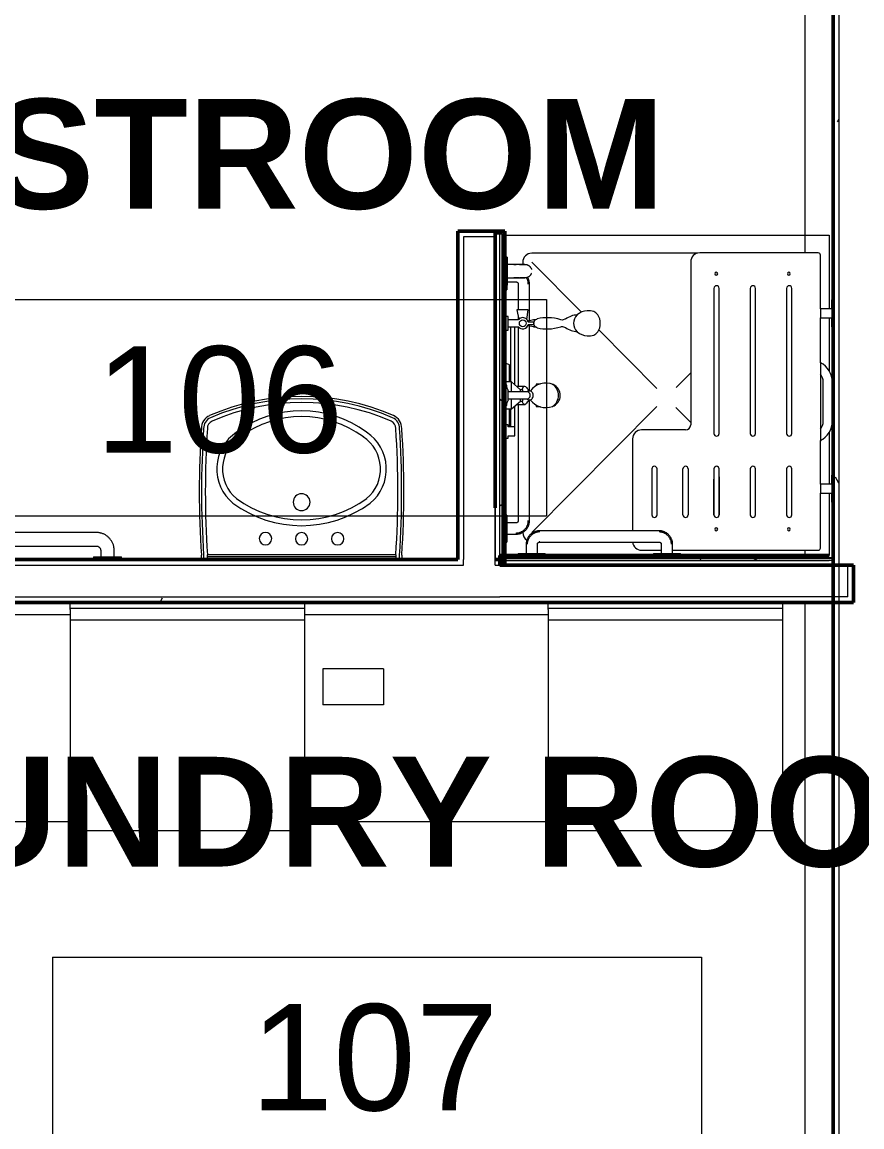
# Model space of a CAD drawing. Header units: inches. Extents: x 15537 to 31673, y -30778 to -16067.
# Drawn here: x 25213 to 25306.2, y -22524.4 to -22401.8 of the extents above; entities that cross this region are included whole.
import ezdxf

# ---------------------------------------------------------------- set-up
doc = ezdxf.new("R2010")
doc.units = ezdxf.units.IN
doc.header["$MEASUREMENT"] = 0
for name, color, linetype, lineweight in [('A-AREA', 32, 'Continuous', 9), ('A-AREA-IDEN', 2, 'Continuous', 9), ('A-GENM', 13, 'Continuous', 9), ('A-WALL', 113, 'Continuous', 13), ('A-WALL-PATT', 111, 'Continuous', 50), ('I-WALL', 2, 'Continuous', 13), ('P-SANR-FIXT', 6, 'Continuous', 9), ('Q-SPCQ', 91, 'Continuous', 9)]:
    doc.layers.add(name, color=color, linetype=linetype, lineweight=lineweight)
doc.styles.add('Arial_2', font='arial.ttf', dxfattribs={"height": 11.802395})
doc.styles.add('Arial_B_1', font='arialbd.ttf', dxfattribs={"height": 12.177074})
pattern_1 = [(0, (0, 0), (30.72, 7.68), [1.267, -21.773, 1.267, -21.773, -122.88]), (0, (0, 0), (30.72, 7.68), [-46.08, 1.267, -44.813, 1.267, -21.773, -53.76]), (0, (0, 0), (30.72, 7.68), [-115.2, 1.267, -14.093, 1.267, -37.133]), (120, (11.52, 3.84), (-22.0110751, 22.7643004), [1.267, -21.773, 1.267, -21.773, -122.88]), (120, (11.52, 3.84), (-22.0110751, 22.7643004), [-46.08, 1.267, -44.813, 1.267, -21.773, -53.76]), (120, (11.52, 3.84), (-22.0110751, 22.7643004), [-115.2, 1.267, -14.093, 1.267, -37.133]), (240, (15.36, 19.2), (-8.7089249, -30.4443004), [1.267, -21.773, 1.267, -21.773, -122.88]), (240, (15.36, 19.2), (-8.7089249, -30.4443004), [-46.08, 1.267, -44.813, 1.267, -21.773, -53.76]), (240, (15.36, 19.2), (-8.7089249, -30.4443004), [-115.2, 1.267, -14.093, 1.267, -37.133])]
pattern_2 = [(296.565, (14.4, 8.64), (0.000499, 57.600217), [6.44, -122.358]), (33.69, (17.28, 2.88), (0.000345, 57.60007), [10.384, -197.296]), (33.69, (74.88, 2.88), (0.000345, 57.60007), [10.384, -197.296]), (33.69, (132.48, 2.88), (0.000345, 57.60007), [10.384, -197.296]), (116.565, (25.92, 8.64), (-0.000396, 57.59977), [6.44, -122.358]), (213.69, (23.04, 14.4), (0.000345, 57.60007), [10.384, -197.296]), (213.69, (80.64, 14.4), (0.000345, 57.60007), [10.384, -197.296]), (213.69, (138.24, 14.4), (0.000345, 57.60007), [10.384, -197.296]), (26.565, (37.44, 8.64), (0.0005, 57.60022), [12.88, -115.918]), (26.565, (95.04, 8.64), (0.0005, 57.60022), [12.88, -115.918]), (270, (48.96, 14.4), (57.6, 4e-15), [5.76, -51.84]), (225, (48.96, 8.64), (-4e-15, 57.599504), [8.146, -73.313]), (135, (43.2, 2.88), (4e-15, 57.599504), [8.146, -73.313]), (288.435, (25.92, 25.92), (0.000265, 57.599939), [9.107, -173.04]), (18.435, (28.8, 17.28), (0.000265, 57.59994), [9.107, -173.04]), (18.435, (86.4, 17.28), (0.000265, 57.59994), [9.107, -173.04]), (18.435, (144, 17.28), (0.000265, 57.59994), [9.107, -173.04]), (135, (37.44, 20.16), (4e-15, 57.599504), [8.146, -73.313]), (180, (31.68, 25.92), (-7e-15, -57.6), [5.76, -51.84]), (251.565, (11.52, 40.32), (-0.000265, 57.599939), [9.107, -173.04]), (315, (8.64, 31.68), (-4e-15, 57.599504), [8.146, -73.313]), (71.565, (14.4, 25.92), (-0.000265, 57.599939), [9.107, -173.04]), (135, (17.28, 34.56), (4e-15, 57.599504), [8.146, -73.313]), (225, (34.56, 40.32), (-4e-15, 57.599504), [8.146, -73.313]), (123.69, (28.8, 34.56), (0.000345, 57.600068), [10.384, -197.296]), (123.69, (86.4, 34.56), (0.000345, 57.600068), [10.384, -197.296]), (26.565, (23.04, 43.2), (0.0005, 57.60022), [6.44, -122.358]), (26.565, (80.64, 43.2), (0.0005, 57.60022), [6.44, -122.358]), (315, (28.8, 46.08), (-4e-15, 57.599504), [8.146, -73.313]), (213.69, (54.72, 54.72), (0.000345, 57.60007), [10.384, -197.296]), (213.69, (112.32, 54.72), (0.000345, 57.60007), [10.384, -197.296]), (213.69, (169.92, 54.72), (0.000345, 57.60007), [10.384, -197.296]), (296.565, (46.08, 48.96), (0.000499, 57.600217), [6.44, -122.358]), (45, (48.96, 43.2), (4e-15, 57.599504), [8.146, -73.313]), (90, (54.72, 48.96), (-57.6, 4e-15), [5.76, -51.84]), (213.69, (28.8, 57.6), (0.000345, 57.60007), [10.384, -197.296]), (213.69, (86.4, 57.6), (0.000345, 57.60007), [10.384, -197.296]), (213.69, (144, 57.6), (0.000345, 57.60007), [10.384, -197.296]), (315, (20.16, 51.84), (-4e-15, 57.599504), [4.073, -77.386]), (26.565, (23.04, 48.96), (0.0005, 57.60022), [6.44, -122.358]), (26.565, (80.64, 48.96), (0.0005, 57.60022), [6.44, -122.358]), (90, (28.8, 51.84), (-57.6, 4e-15), [5.76, -51.84]), (333.435, (5.76, 54.72), (-0.0005, 57.60022), [6.44, -122.358]), (333.435, (63.36, 54.72), (-0.0005, 57.60022), [6.44, -122.358]), (243.435, (11.52, 51.84), (0.000396, 57.59977), [6.44, -122.358]), (161.565, (8.64, 46.08), (-0.000265, 57.59994), [9.107, -173.04]), (161.565, (66.24, 46.08), (-0.000265, 57.59994), [9.107, -173.04]), (161.565, (123.84, 46.08), (-0.000265, 57.59994), [9.107, -173.04]), (45, (0, 48.96), (4e-15, 57.599504), [8.146, -73.313]), (26.565, (2.88, 0), (0.0005, 57.60022), [6.44, -122.358]), (26.565, (60.48, 0), (0.0005, 57.60022), [6.44, -122.358]), (116.565, (8.64, 2.88), (-0.000396, 57.59977), [6.44, -122.358]), (206.565, (5.76, 8.64), (0.0005, 57.60022), [6.44, -122.358]), (206.565, (63.36, 8.64), (0.0005, 57.60022), [6.44, -122.358]), (296.565, (0, 5.76), (0.000499, 57.600217), [6.44, -122.358]), (14.036, (43.2, 25.92), (0.000245, 57.59979), [11.875, -225.616]), (14.036, (100.8, 25.92), (0.000245, 57.59979), [11.875, -225.616]), (14.036, (158.4, 25.92), (0.000245, 57.59979), [11.875, -225.616]), (14.036, (216, 25.92), (0.000245, 57.59979), [11.875, -225.616]), (135, (54.72, 28.8), (4e-15, 57.599504), [8.146, -73.313]), (198.435, (48.96, 34.56), (0.000265, 57.59994), [9.107, -173.04]), (198.435, (106.56, 34.56), (0.000265, 57.59994), [9.107, -173.04]), (198.435, (164.16, 34.56), (0.000265, 57.59994), [9.107, -173.04]), (296.565, (40.32, 31.68), (0.000499, 57.600217), [6.44, -122.358]), (333.435, (2.88, 17.28), (-0.0005, 57.60022), [6.44, -122.358]), (333.435, (60.48, 17.28), (-0.0005, 57.60022), [6.44, -122.358]), (45, (8.64, 14.4), (4e-15, 57.599504), [4.073, -77.386]), (116.565, (11.52, 17.28), (-0.000396, 57.59977), [6.44, -122.358]), (225, (8.64, 23.04), (-4e-15, 57.599504), [8.146, -73.313])]

# ---------------------------------------------------------------- blocks, each defined once
blk = doc.blocks.new('Sink-Bathroom-K_- Enlarged1')
at = {"layer": 'P-SANR-FIXT', "color": 7}
for p, q in [((24149.93, -22598.24), (24149.93, -22597.74)), ((24150.18, -22597.73), (24150.18, -22598.24)), ((24150.6, -22598.24), (24150.6, -22597.72)), ((24161.05, -22597.72), (24150.6, -22597.72)), ((24150.6, -22597.91), (24161.05, -22597.89)), ((24171.5, -22597.72), (24161.05, -22597.72)), ((24161.05, -22597.89), (24171.5, -22597.91)), ((24171.5, -22597.72), (24171.5, -22598.24)), ((24171.91, -22598.24), (24171.91, -22597.73)), ((24172.17, -22597.74), (24172.17, -22598.24))]:
    blk.add_line(p, q, dxfattribs=at)
for centre, radius, start, end in [((24161.05, -22605.54), 25.41, 66.3302, 113.6742), ((24161.05, -22605.54), 25.15, 66.3302, 113.6726), ((24161.05, -22605.54), 24.74, 66.3302, 113.6698), ((24151.47, -22583.68), 1.54, 113.9605, 180.0345), ((24161.05, -22593.95), 12.2, 53.7683, 126.2317), ((24161.05, -22593.95), 11.57, 53.6931, 126.3069), ((24170.63, -22583.67), 1.53, 359.5057, 66.3302), ((24151.47, -22583.68), 1.29, 113.9877, 180.3965), ((24151.47, -22583.68), 0.875, 114.0553, 181.2927), ((24170.63, -22583.67), 0.862, 358.0783, 66.3302), ((24170.63, -22583.67), 1.28, 359.0965, 66.3302), ((24256.28, -22590.71), 106.58, 176.2183, 183.7835), ((24256.28, -22590.71), 106.33, 176.2135, 183.7881), ((24256.28, -22590.71), 105.91, 176.2045, 183.7955), ((24156.54, -22588.19), 4.9, 123.5514, 230.6366), ((24156.54, -22588.19), 4.26, 123.3558, 230.4225), ((24165.55, -22588.19), 4.26, 309.5775, 56.6442), ((24165.55, -22588.19), 4.9, 309.3634, 56.4486), ((24065.82, -22590.71), 105.91, 356.2045, 3.7955), ((24065.82, -22590.71), 106.33, 356.2119, 3.7854), ((24065.82, -22590.71), 106.58, 356.2165, 3.78), ((24161.05, -22591.87), 0.934, 0, 180), ((24161.05, -22581.66), 12.82, 233.5725, 306.4275), ((24161.05, -22581.66), 12.18, 233.6508, 306.3492), ((24161.05, -22591.87), 0.934, 180, 0), ((24157.05, -22595.92), 0.692, 0, 180), ((24157.05, -22595.92), 0.692, 180, 0), ((24161.05, -22595.93), 0.69, 0, 180), ((24161.05, -22595.93), 0.69, 180, 0), ((24165.05, -22595.93), 0.69, 0, 180), ((24165.05, -22595.93), 0.69, 180, 0)]:
    blk.add_arc(centre, radius, start, end, dxfattribs=at)
blk = doc.blocks.new('817_Grab_Bars -_- Enlarged5')
at = {"layer": 'Q-SPCQ', "color": 7}
for p, q in [((25501.23, -22643.55), (25500.52, -22643.55)), ((25501.52, -22642.74), (25501.23, -22642.74)), ((25501.23, -22644.3), (25501.23, -22642.74)), ((25501.23, -22645.87), (25501.23, -22644.3)), ((25498.52, -22645.55), (25498.52, -22685.05)), ((25500.02, -22685.05), (25500.02, -22645.55)), ((25500.52, -22645.05), (25501.23, -22645.05)), ((25501.23, -22645.87), (25501.52, -22645.87)), ((25501.52, -22684.74), (25501.23, -22684.74)), ((25501.23, -22686.3), (25501.23, -22684.74)), ((25501.23, -22685.55), (25500.52, -22685.55)), ((25501.23, -22687.87), (25501.23, -22686.3)), ((25500.52, -22687.05), (25501.23, -22687.05)), ((25501.23, -22687.87), (25501.52, -22687.87))]:
    blk.add_line(p, q, dxfattribs=at)
at = {"layer": 'Q-SPCQ', "color": 7, "flags": 128}
for points in [[(25500.52, -22643.55), (25500.44, -22643.55), (25500.36, -22643.56), (25500.28, -22643.57), (25500.2, -22643.58), (25500.12, -22643.59), (25500.04, -22643.61), (25499.96, -22643.63), (25499.89, -22643.65), (25499.81, -22643.68), (25499.74, -22643.71), (25499.66, -22643.74), (25499.59, -22643.78), (25499.52, -22643.82), (25499.45, -22643.86), (25499.39, -22643.9), (25499.32, -22643.95), (25499.26, -22644), (25499.2, -22644.05), (25499.14, -22644.1), (25499.08, -22644.16), (25499.03, -22644.22), (25498.97, -22644.28), (25498.92, -22644.34), (25498.88, -22644.41), (25498.83, -22644.47), (25498.79, -22644.54), (25498.75, -22644.61), (25498.72, -22644.68), (25498.68, -22644.75), (25498.65, -22644.83), (25498.62, -22644.9), (25498.6, -22644.98), (25498.58, -22645.06), (25498.56, -22645.13), (25498.54, -22645.21), (25498.53, -22645.29), (25498.52, -22645.37), (25498.52, -22645.45), (25498.52, -22645.53), (25498.52, -22645.55)], [(25500.02, -22645.55), (25500.02, -22645.53), (25500.02, -22645.51), (25500.02, -22645.49), (25500.02, -22645.47), (25500.03, -22645.45), (25500.03, -22645.43), (25500.03, -22645.41), (25500.04, -22645.4), (25500.05, -22645.38), (25500.05, -22645.36), (25500.06, -22645.34), (25500.07, -22645.32), (25500.08, -22645.3), (25500.09, -22645.29), (25500.1, -22645.27), (25500.11, -22645.25), (25500.13, -22645.24), (25500.14, -22645.22), (25500.15, -22645.21), (25500.17, -22645.19), (25500.18, -22645.18), (25500.2, -22645.17), (25500.21, -22645.16), (25500.23, -22645.14), (25500.25, -22645.13), (25500.26, -22645.12), (25500.28, -22645.11), (25500.3, -22645.1), (25500.32, -22645.09), (25500.33, -22645.09), (25500.35, -22645.08), (25500.37, -22645.07), (25500.39, -22645.07), (25500.41, -22645.06), (25500.43, -22645.06), (25500.45, -22645.06), (25500.47, -22645.05), (25500.49, -22645.05), (25500.51, -22645.05), (25500.52, -22645.05)], [(25498.52, -22685.05), (25498.52, -22685.13), (25498.52, -22685.21), (25498.53, -22685.29), (25498.54, -22685.37), (25498.56, -22685.45), (25498.57, -22685.53), (25498.59, -22685.61), (25498.62, -22685.68), (25498.64, -22685.76), (25498.67, -22685.83), (25498.71, -22685.9), (25498.74, -22685.98), (25498.78, -22686.05), (25498.82, -22686.12), (25498.86, -22686.18), (25498.91, -22686.25), (25498.96, -22686.31), (25499.01, -22686.37), (25499.07, -22686.43), (25499.12, -22686.49), (25499.18, -22686.54), (25499.24, -22686.59), (25499.3, -22686.64), (25499.37, -22686.69), (25499.43, -22686.74), (25499.5, -22686.78), (25499.57, -22686.82), (25499.64, -22686.85), (25499.72, -22686.89), (25499.79, -22686.92), (25499.87, -22686.94), (25499.94, -22686.97), (25500.02, -22686.99), (25500.1, -22687.01), (25500.18, -22687.02), (25500.25, -22687.04), (25500.33, -22687.04), (25500.41, -22687.05), (25500.49, -22687.05), (25500.52, -22687.05)], [(25500.52, -22685.55), (25500.5, -22685.55), (25500.48, -22685.55), (25500.46, -22685.55), (25500.44, -22685.55), (25500.42, -22685.54), (25500.4, -22685.54), (25500.38, -22685.53), (25500.36, -22685.53), (25500.34, -22685.52), (25500.32, -22685.51), (25500.3, -22685.51), (25500.28, -22685.5), (25500.27, -22685.49), (25500.25, -22685.48), (25500.23, -22685.47), (25500.22, -22685.45), (25500.2, -22685.44), (25500.19, -22685.43), (25500.17, -22685.42), (25500.16, -22685.4), (25500.14, -22685.39), (25500.13, -22685.37), (25500.12, -22685.36), (25500.11, -22685.34), (25500.09, -22685.32), (25500.08, -22685.31), (25500.07, -22685.29), (25500.07, -22685.27), (25500.06, -22685.25), (25500.05, -22685.23), (25500.04, -22685.22), (25500.04, -22685.2), (25500.03, -22685.18), (25500.03, -22685.16), (25500.02, -22685.14), (25500.02, -22685.12), (25500.02, -22685.1), (25500.02, -22685.08), (25500.02, -22685.06), (25500.02, -22685.05)]]:
    blk.add_lwpolyline(points, dxfattribs=at)
blk = doc.blocks.new('Parametric_ADA__- Enlarged2')
at = {"layer": 'A-GENM', "color": 7}
for p, q in [((0.28, 30.91), (1.25, 30.91)), ((1.5, 30.66), (1.5, 27.81)), ((2.75, 26.59), (2.75, 30.66)), ((0, 30.03), (0.25, 30.03)), ((0.25, 30.53), (0.25, 30.03)), ((1.5, 27.05), (1.5, 26.69)), ((1.5, 25.94), (1.5, 19.31)), ((2.75, 18.86), (2.75, 26.04)), ((1.5, 17.32), (1.5, 4.41)), ((2.75, 4.41), (2.75, 17.76)), ((0.25, 5.03), (0, 5.03)), ((0.25, 5.03), (0.25, 2.03)), ((1.25, 4.16), (0.25, 4.16)), ((0.25, 2.91), (1.25, 2.91)), ((17.13, 3.28), (3.88, 3.28)), ((0, 2.03), (0.25, 2.03)), ((2.38, 1.78), (2.38, 0.78)), ((3.63, 0.78), (3.63, 1.78)), ((3.88, 2.03), (17.13, 2.03)), ((17.37, 1.78), (17.37, 0.78)), ((18.63, 0.78), (18.63, 1.78)), ((1.5, 0.78), (1.5, 0.53)), ((1.5, 0.78), (4.5, 0.78)), ((4.5, 0.53), (4.5, 0.78)), ((16.5, 0.78), (16.5, 0.53)), ((16.5, 0.78), (19.5, 0.78)), ((19.5, 0.53), (19.5, 0.78))]:
    blk.add_line(p, q, dxfattribs=at)
at = {"layer": 'A-GENM', "color": 7, "flags": 128}
for points in [[(1.25, 30.91), (1.26, 30.91), (1.27, 30.91), (1.28, 30.9), (1.29, 30.9), (1.3, 30.9), (1.31, 30.9), (1.32, 30.9), (1.33, 30.89), (1.34, 30.89), (1.35, 30.89), (1.36, 30.88), (1.37, 30.88), (1.37, 30.87), (1.38, 30.87), (1.39, 30.86), (1.4, 30.86), (1.41, 30.85), (1.41, 30.84), (1.42, 30.84), (1.43, 30.83), (1.44, 30.82), (1.44, 30.82), (1.45, 30.81), (1.45, 30.8), (1.46, 30.79), (1.47, 30.78), (1.47, 30.77), (1.48, 30.77), (1.48, 30.76), (1.48, 30.75), (1.49, 30.74), (1.49, 30.73), (1.49, 30.72), (1.49, 30.71), (1.5, 30.7), (1.5, 30.69), (1.5, 30.68), (1.5, 30.67), (1.5, 30.66), (1.5, 30.66)], [(2.62, 30.66), (2.62, 30.71), (2.62, 30.77), (2.62, 30.82), (2.61, 30.88), (2.6, 30.93), (2.59, 30.98), (2.57, 31.04), (2.56, 31.09), (2.54, 31.14), (2.52, 31.19), (2.49, 31.24), (2.47, 31.29), (2.44, 31.34), (2.42, 31.38)], [(2.75, 30.66), (2.75, 30.72), (2.75, 30.78), (2.74, 30.84), (2.73, 30.9), (2.72, 30.95), (2.71, 31.01), (2.69, 31.07), (2.67, 31.13), (2.65, 31.18), (2.63, 31.24), (2.61, 31.3), (2.58, 31.35), (2.55, 31.4)], [(1.25, 2.91), (1.31, 2.91), (1.37, 2.91), (1.43, 2.92), (1.49, 2.93), (1.55, 2.94), (1.61, 2.95), (1.66, 2.96), (1.72, 2.98), (1.78, 3), (1.83, 3.02), (1.89, 3.05), (1.94, 3.08), (2, 3.1), (2.05, 3.14), (2.1, 3.17), (2.15, 3.2), (2.19, 3.24), (2.24, 3.28), (2.28, 3.32), (2.33, 3.36), (2.37, 3.41), (2.41, 3.45), (2.44, 3.5), (2.48, 3.55), (2.51, 3.6), (2.54, 3.65), (2.57, 3.7), (2.6, 3.75), (2.63, 3.81), (2.65, 3.86), (2.67, 3.92), (2.69, 3.98), (2.7, 4.03), (2.72, 4.09), (2.73, 4.15), (2.74, 4.21), (2.74, 4.27), (2.75, 4.33), (2.75, 4.39), (2.75, 4.41)], [(1.5, 4.41), (1.5, 4.4), (1.5, 4.39), (1.5, 4.38), (1.5, 4.37), (1.5, 4.36), (1.49, 4.35), (1.49, 4.34), (1.49, 4.33), (1.48, 4.32), (1.48, 4.31), (1.48, 4.3), (1.47, 4.29), (1.47, 4.28), (1.46, 4.27), (1.46, 4.27), (1.45, 4.26), (1.44, 4.25), (1.44, 4.24), (1.43, 4.23), (1.42, 4.23), (1.42, 4.22), (1.41, 4.21), (1.4, 4.21), (1.39, 4.2), (1.39, 4.2), (1.38, 4.19), (1.37, 4.19), (1.36, 4.18), (1.35, 4.18), (1.34, 4.17), (1.33, 4.17), (1.32, 4.17), (1.31, 4.16), (1.3, 4.16), (1.29, 4.16), (1.28, 4.16), (1.27, 4.16), (1.26, 4.16), (1.25, 4.16), (1.25, 4.16)], [(1.25, 3.03), (1.3, 3.03), (1.36, 3.04), (1.41, 3.04), (1.47, 3.05), (1.52, 3.06), (1.58, 3.07), (1.63, 3.08), (1.68, 3.1), (1.73, 3.12), (1.79, 3.14), (1.84, 3.16), (1.88, 3.19), (1.93, 3.21), (1.98, 3.24), (2.03, 3.27), (2.07, 3.3), (2.11, 3.34), (2.16, 3.37), (2.2, 3.41), (2.24, 3.45), (2.27, 3.49), (2.31, 3.53), (2.34, 3.57), (2.38, 3.62), (2.41, 3.66), (2.44, 3.71), (2.46, 3.76), (2.49, 3.81), (2.51, 3.86), (2.53, 3.91), (2.55, 3.96), (2.57, 4.01), (2.58, 4.07), (2.59, 4.12), (2.6, 4.17), (2.61, 4.23), (2.62, 4.28), (2.62, 4.34), (2.62, 4.39), (2.62, 4.41)], [(3.88, 3.28), (3.82, 3.28), (3.76, 3.28), (3.7, 3.27), (3.64, 3.26), (3.58, 3.25), (3.52, 3.24), (3.46, 3.22), (3.4, 3.21), (3.35, 3.19), (3.29, 3.16), (3.24, 3.14), (3.18, 3.11), (3.13, 3.08), (3.08, 3.05), (3.03, 3.02), (2.98, 2.98), (2.93, 2.95), (2.89, 2.91), (2.84, 2.87), (2.8, 2.83), (2.76, 2.78), (2.72, 2.74), (2.68, 2.69), (2.65, 2.64), (2.61, 2.59), (2.58, 2.54), (2.55, 2.49), (2.52, 2.43), (2.5, 2.38), (2.48, 2.32), (2.46, 2.27), (2.44, 2.21), (2.42, 2.15), (2.41, 2.1), (2.4, 2.04), (2.39, 1.98), (2.38, 1.92), (2.38, 1.86), (2.38, 1.8), (2.38, 1.78)], [(3.88, 3.16), (3.82, 3.16), (3.77, 3.15), (3.71, 3.15), (3.66, 3.14), (3.6, 3.13), (3.55, 3.12), (3.5, 3.1), (3.44, 3.09), (3.39, 3.07), (3.34, 3.05), (3.29, 3.03), (3.24, 3), (3.19, 2.97), (3.14, 2.95), (3.1, 2.92), (3.05, 2.88), (3.01, 2.85), (2.97, 2.81), (2.93, 2.78), (2.89, 2.74), (2.85, 2.7), (2.82, 2.66), (2.78, 2.61), (2.75, 2.57), (2.72, 2.52), (2.69, 2.48), (2.66, 2.43), (2.64, 2.38), (2.61, 2.33), (2.59, 2.28), (2.57, 2.23), (2.56, 2.18), (2.54, 2.12), (2.53, 2.07), (2.52, 2.01), (2.51, 1.96), (2.51, 1.91), (2.5, 1.85), (2.5, 1.8), (2.5, 1.78)], [(18.63, 1.78), (18.62, 1.84), (18.62, 1.9), (18.61, 1.96), (18.61, 2.02), (18.6, 2.08), (18.58, 2.14), (18.57, 2.2), (18.55, 2.25), (18.53, 2.31), (18.51, 2.37), (18.48, 2.42), (18.46, 2.47), (18.43, 2.53), (18.4, 2.58), (18.36, 2.63), (18.33, 2.68), (18.29, 2.72), (18.25, 2.77), (18.21, 2.81), (18.17, 2.86), (18.13, 2.9), (18.08, 2.94), (18.03, 2.97), (17.99, 3.01), (17.94, 3.04), (17.88, 3.07), (17.83, 3.1), (17.78, 3.13), (17.72, 3.16), (17.67, 3.18), (17.61, 3.2), (17.56, 3.22), (17.5, 3.23), (17.44, 3.25), (17.38, 3.26), (17.32, 3.27), (17.26, 3.28), (17.2, 3.28), (17.14, 3.28), (17.13, 3.28)], [(18.5, 1.78), (18.5, 1.84), (18.5, 1.89), (18.49, 1.95), (18.48, 2), (18.47, 2.05), (18.46, 2.11), (18.45, 2.16), (18.43, 2.21), (18.41, 2.27), (18.39, 2.32), (18.37, 2.37), (18.34, 2.42), (18.32, 2.46), (18.29, 2.51), (18.26, 2.56), (18.23, 2.6), (18.19, 2.65), (18.16, 2.69), (18.12, 2.73), (18.08, 2.77), (18.04, 2.81), (18, 2.84), (17.96, 2.88), (17.91, 2.91), (17.87, 2.94), (17.82, 2.97), (17.77, 2.99), (17.72, 3.02), (17.67, 3.04), (17.62, 3.06), (17.57, 3.08), (17.52, 3.1), (17.47, 3.11), (17.41, 3.13), (17.36, 3.14), (17.3, 3.14), (17.25, 3.15), (17.19, 3.15), (17.14, 3.16), (17.13, 3.16)], [(3.63, 1.78), (3.63, 1.79), (3.63, 1.8), (3.63, 1.81), (3.63, 1.82), (3.63, 1.83), (3.63, 1.84), (3.63, 1.85), (3.64, 1.86), (3.64, 1.87), (3.64, 1.88), (3.65, 1.89), (3.65, 1.9), (3.66, 1.91), (3.66, 1.91), (3.67, 1.92), (3.67, 1.93), (3.68, 1.94), (3.69, 1.95), (3.69, 1.95), (3.7, 1.96), (3.71, 1.97), (3.72, 1.97), (3.72, 1.98), (3.73, 1.99), (3.74, 1.99), (3.75, 2), (3.76, 2), (3.77, 2.01), (3.78, 2.01), (3.78, 2.01), (3.79, 2.02), (3.8, 2.02), (3.81, 2.02), (3.82, 2.03), (3.83, 2.03), (3.84, 2.03), (3.85, 2.03), (3.86, 2.03), (3.87, 2.03), (3.88, 2.03)], [(17.13, 2.03), (17.13, 2.03), (17.14, 2.03), (17.15, 2.03), (17.16, 2.03), (17.17, 2.03), (17.18, 2.02), (17.19, 2.02), (17.2, 2.02), (17.21, 2.02), (17.22, 2.01), (17.23, 2.01), (17.24, 2), (17.25, 2), (17.26, 1.99), (17.27, 1.99), (17.27, 1.98), (17.28, 1.98), (17.29, 1.97), (17.3, 1.96), (17.3, 1.96), (17.31, 1.95), (17.32, 1.94), (17.32, 1.93), (17.33, 1.92), (17.34, 1.92), (17.34, 1.91), (17.35, 1.9), (17.35, 1.89), (17.35, 1.88), (17.36, 1.87), (17.36, 1.86), (17.36, 1.85), (17.37, 1.84), (17.37, 1.83), (17.37, 1.82), (17.37, 1.81), (17.37, 1.8), (17.37, 1.79), (17.37, 1.78), (17.37, 1.78)]]:
    blk.add_lwpolyline(points, dxfattribs=at)
blk = doc.blocks.new('Shower_Seat-Ret_- Enlarged2')
at = {"layer": 'Q-SPCQ', "color": 50, "lineweight": 20}
for p, q in [((25301.35, -22427.4), (25288.21, -22427.4)), ((25301.6, -22433.61), (25301.6, -22427.65)), ((25287.21, -22428.4), (25287.21, -22446.46)), ((25289.79, -22431.33), (25289.79, -22447.44)), ((25290.37, -22447.44), (25290.37, -22431.33)), ((25293.82, -22431.33), (25293.82, -22447.44)), ((25294.4, -22447.44), (25294.4, -22431.33)), ((25297.85, -22431.33), (25297.85, -22447.44)), ((25298.42, -22447.44), (25298.42, -22431.33)), ((25303.02, -22432.62), (25302.84, -22432.62)), ((25302.84, -22432.62), (25302.84, -22433.61)), ((25301.6, -22433.61), (25301.6, -22434.61)), ((25302.84, -22433.61), (25301.6, -22433.61)), ((25301.6, -22434.61), (25302.84, -22434.61)), ((25301.6, -22439.59), (25301.6, -22434.61)), ((25302.84, -22434.61), (25302.84, -22435.6)), ((25302.84, -22435.6), (25303.02, -22435.6)), ((25301.6, -22439.52), (25301.6, -22448.23)), ((25301.92, -22446.09), (25301.92, -22441.71)), ((25302.92, -22442.42), (25302.92, -22441.74)), ((25303.01, -22442.41), (25302.92, -22442.42)), ((25303.01, -22445.41), (25303.01, -22442.41)), ((25302.92, -22445.41), (25303.01, -22445.41)), ((25302.92, -22446.09), (25302.92, -22445.41)), ((25286.62, -22447.05), (25281.76, -22447.05)), ((25280.77, -22448.04), (25280.77, -22458.24)), ((25301.6, -22453.07), (25301.6, -22448.23)), ((25282.9, -22451.37), (25282.9, -22456.47)), ((25283.48, -22456.47), (25283.48, -22451.37)), ((25286.35, -22456.47), (25286.35, -22451.37)), ((25286.93, -22451.37), (25286.93, -22456.47)), ((25289.79, -22451.37), (25289.79, -22451.42)), ((25289.79, -22451.37), (25289.79, -22456.47)), ((25290.37, -22456.47), (25290.37, -22451.37)), ((25290.37, -22452.25), (25290.37, -22456.47)), ((25293.82, -22451.37), (25293.82, -22456.47)), ((25294.4, -22456.47), (25294.4, -22451.37)), ((25297.85, -22451.37), (25297.85, -22456.47)), ((25298.42, -22456.47), (25298.42, -22451.37)), ((25302.84, -22452.07), (25302.84, -22453.07)), ((25303.02, -22452.07), (25302.84, -22452.07)), ((25289.79, -22456.47), (25289.79, -22452.52)), ((25301.6, -22453.07), (25301.6, -22454.07)), ((25302.84, -22453.07), (25301.6, -22453.07)), ((25301.6, -22454.07), (25302.84, -22454.07)), ((25301.6, -22460.15), (25301.6, -22454.07)), ((25302.84, -22454.07), (25302.84, -22455.06)), ((25302.84, -22455.06), (25303.02, -22455.06)), ((25281.76, -22460.4), (25283.95, -22460.4)), ((25285.2, -22460.4), (25301.35, -22460.4))]:
    blk.add_line(p, q, dxfattribs=at)
for centre, radius, start, end in [((25288.21, -22428.4), 0.998, 90, 180), ((25301.35, -22427.65), 0.249, 0, 90), ((25290.05, -22429.71), 0.157, 90, 270), ((25290.05, -22429.71), 0.157, 270, 90), ((25298.1, -22429.71), 0.157, 90, 270), ((25298.1, -22429.71), 0.157, 270, 90), ((25290.08, -22431.33), 0.289, 0, 180), ((25294.11, -22431.33), 0.289, 0, 180), ((25298.14, -22431.33), 0.289, 0, 180), ((25300.5, -22441.74), 2.42, 0, 62.8489), ((25300.63, -22441.43), 2.09, 57.8406, 62.2117), ((25300.57, -22441.71), 1.35, 0, 40), ((25300.47, -22446.06), 1.45, 321.4199, 358.8453), ((25300.45, -22446.05), 2.47, 297.8217, 359.1458), ((25281.76, -22448.04), 0.998, 90, 180), ((25286.62, -22446.46), 0.589, 270, 0), ((25290.08, -22447.44), 0.288, 180, 0), ((25294.11, -22447.44), 0.288, 180, 0), ((25298.14, -22447.44), 0.289, 180, 0), ((25300.73, -22446.7), 1.77, 299.5044, 304.7548), ((25283.19, -22451.37), 0.289, 0, 180), ((25286.64, -22451.37), 0.289, 0, 180), ((25290.08, -22451.37), 0.289, 40.7863, 180), ((25290.08, -22451.37), 0.289, 0, 180), ((25294.11, -22451.37), 0.289, 0, 180), ((25298.14, -22451.37), 0.289, 0, 180), ((25283.19, -22456.47), 0.289, 180, 0), ((25286.64, -22456.47), 0.289, 180, 0), ((25290.08, -22456.47), 0.289, 180, 0), ((25290.08, -22456.47), 0.289, 180, 0), ((25294.11, -22456.47), 0.289, 180, 0), ((25298.14, -22456.47), 0.289, 180, 0), ((25290.05, -22458.07), 0.157, 90, 270), ((25290.05, -22458.07), 0.157, 270, 90), ((25298.1, -22458.07), 0.157, 90, 270), ((25298.1, -22458.07), 0.157, 270, 90), ((25281.76, -22459.4), 0.998, 184.7154, 270), ((25301.35, -22460.15), 0.249, 270, 0)]:
    blk.add_arc(centre, radius, start, end, dxfattribs=at)
blk = doc.blocks.new('817_Grab_Bars -_- Enlarged7')
at = {"layer": 'Q-SPCQ', "color": 7}
for p, q in [((25461.77, -22690.3), (25461.77, -22691.02)), ((25463.27, -22691.02), (25463.27, -22690.3)), ((25460.95, -22691.02), (25460.95, -22691.3)), ((25460.95, -22691.02), (25464.08, -22691.02)), ((25464.08, -22691.3), (25464.08, -22691.02))]:
    blk.add_line(p, q, dxfattribs=at)
at = {"layer": 'Q-SPCQ', "color": 7, "flags": 128}
for points in [[(25461.77, -22689.05), (25461.77, -22689.02), (25461.77, -22688.99), (25461.77, -22688.96), (25461.77, -22688.93), (25461.78, -22688.9), (25461.79, -22688.87), (25461.79, -22688.85), (25461.8, -22688.82), (25461.81, -22688.79), (25461.82, -22688.76), (25461.84, -22688.73), (25461.85, -22688.71), (25461.86, -22688.68), (25461.88, -22688.65), (25461.9, -22688.63), (25461.91, -22688.6), (25461.93, -22688.58), (25461.95, -22688.56), (25461.97, -22688.54), (25461.99, -22688.51), (25462.01, -22688.49), (25462.04, -22688.47), (25462.06, -22688.46), (25462.09, -22688.44), (25462.11, -22688.42), (25462.14, -22688.41), (25462.16, -22688.39), (25462.19, -22688.38), (25462.22, -22688.37), (25462.24, -22688.35), (25462.27, -22688.34), (25462.3, -22688.33), (25462.33, -22688.33)], [(25461.77, -22689.05), (25461.77, -22689.05), (25461.77, -22689.06), (25461.77, -22689.06), (25461.77, -22689.07), (25461.77, -22689.08), (25461.77, -22689.09), (25461.77, -22689.1), (25461.77, -22689.12), (25461.77, -22689.13), (25461.77, -22689.15), (25461.77, -22689.17), (25461.77, -22689.19), (25461.77, -22689.22), (25461.77, -22689.24), (25461.77, -22689.27), (25461.77, -22689.3), (25461.77, -22689.33), (25461.77, -22689.36), (25461.77, -22689.4), (25461.77, -22689.43), (25461.77, -22689.47), (25461.77, -22689.51), (25461.77, -22689.55), (25461.77, -22689.59), (25461.77, -22689.63), (25461.77, -22689.67), (25461.77, -22689.71), (25461.77, -22689.76), (25461.77, -22689.8), (25461.77, -22689.85), (25461.77, -22689.9), (25461.77, -22689.94), (25461.77, -22689.99), (25461.77, -22690.04), (25461.77, -22690.09), (25461.77, -22690.14), (25461.77, -22690.19), (25461.77, -22690.24), (25461.77, -22690.29), (25461.77, -22690.3)], [(25461.77, -22689.64), (25461.77, -22689.6), (25461.77, -22689.56), (25461.77, -22689.52), (25461.77, -22689.48), (25461.77, -22689.44), (25461.77, -22689.41), (25461.77, -22689.37), (25461.77, -22689.34), (25461.77, -22689.31), (25461.77, -22689.28), (25461.77, -22689.25), (25461.77, -22689.22), (25461.77, -22689.2), (25461.77, -22689.18), (25461.77, -22689.16), (25461.77, -22689.14), (25461.77, -22689.12), (25461.77, -22689.11), (25461.77, -22689.09), (25461.77, -22689.08), (25461.77, -22689.07), (25461.77, -22689.06), (25461.77, -22689.06), (25461.77, -22689.05), (25461.77, -22689.05)], [(25462.75, -22688.34), (25462.78, -22688.35), (25462.81, -22688.36), (25462.83, -22688.37), (25462.86, -22688.39), (25462.89, -22688.4), (25462.91, -22688.42), (25462.94, -22688.43), (25462.96, -22688.45), (25462.99, -22688.47), (25463.01, -22688.49), (25463.03, -22688.51), (25463.05, -22688.53), (25463.07, -22688.55), (25463.09, -22688.57), (25463.11, -22688.6), (25463.13, -22688.62), (25463.15, -22688.65), (25463.16, -22688.67), (25463.18, -22688.7), (25463.19, -22688.73), (25463.2, -22688.75), (25463.21, -22688.78), (25463.22, -22688.81), (25463.23, -22688.84), (25463.24, -22688.87), (25463.25, -22688.9), (25463.25, -22688.93), (25463.26, -22688.95), (25463.26, -22688.98), (25463.26, -22689.01), (25463.27, -22689.04), (25463.27, -22689.05)], [(25463.27, -22690.3), (25463.27, -22690.25), (25463.27, -22690.2), (25463.27, -22690.15), (25463.27, -22690.1), (25463.27, -22690.05), (25463.27, -22690.01), (25463.27, -22689.96), (25463.27, -22689.91), (25463.27, -22689.86), (25463.27, -22689.82), (25463.27, -22689.77), (25463.27, -22689.73), (25463.27, -22689.68), (25463.27, -22689.64), (25463.27, -22689.6), (25463.27, -22689.56), (25463.27, -22689.52), (25463.27, -22689.48), (25463.27, -22689.44), (25463.27, -22689.41), (25463.27, -22689.37), (25463.27, -22689.34), (25463.27, -22689.31), (25463.27, -22689.28), (25463.27, -22689.25), (25463.27, -22689.22), (25463.27, -22689.2), (25463.27, -22689.18), (25463.27, -22689.16), (25463.27, -22689.14), (25463.27, -22689.12), (25463.27, -22689.11), (25463.27, -22689.09), (25463.27, -22689.08), (25463.27, -22689.07), (25463.27, -22689.06), (25463.27, -22689.06), (25463.27, -22689.05), (25463.27, -22689.05)], [(25463.27, -22689.05), (25463.27, -22689.05), (25463.27, -22689.06), (25463.27, -22689.06), (25463.27, -22689.07), (25463.27, -22689.08), (25463.27, -22689.09), (25463.27, -22689.1), (25463.27, -22689.12), (25463.27, -22689.13), (25463.27, -22689.15), (25463.27, -22689.17), (25463.27, -22689.19), (25463.27, -22689.22), (25463.27, -22689.24), (25463.27, -22689.27), (25463.27, -22689.3), (25463.27, -22689.33), (25463.27, -22689.36), (25463.27, -22689.4), (25463.27, -22689.43), (25463.27, -22689.47), (25463.27, -22689.51), (25463.27, -22689.55), (25463.27, -22689.59), (25463.27, -22689.63)], [(25461.77, -22690.3), (25461.77, -22690.25), (25461.77, -22690.2), (25461.77, -22690.15), (25461.77, -22690.1), (25461.77, -22690.05), (25461.77, -22690.01)], [(25463.27, -22689.71), (25463.27, -22689.76), (25463.27, -22689.8), (25463.27, -22689.85), (25463.27, -22689.9), (25463.27, -22689.94), (25463.27, -22689.99), (25463.27, -22690.04), (25463.27, -22690.09), (25463.27, -22690.14), (25463.27, -22690.19), (25463.27, -22690.24), (25463.27, -22690.29)]]:
    blk.add_lwpolyline(points, dxfattribs=at)
blk = doc.blocks.new('Shower Base-3D _- Enlarged0')
at = {"layer": 'P-SANR-FIXT', "color": 7}
for p, q in [((-18, 18), (18, 18)), ((18, 18), (18, 9.82)), ((3.43, 16), (-15, 16)), ((-16, 15), (-16, 14.74)), ((-9.49, 9.44), (-15, 15)), ((18, 8.82), (18, 2.9)), ((-1.13, 0.98), (-7.57, 7.49)), ((1.01, 1.11), (2.63, 2.72)), ((-1.12, -1), (-15, -15)), ((0.97, -1.14), (2.63, -2.78)), ((18, -3.85), (18, -9.64)), ((18, -10.64), (18, -17.56)), ((-14.18, -16), (-14.12, -16))]:
    blk.add_line(p, q, dxfattribs=at)
for centre, start, end in [((-15, 15), 90, 180), ((-15, -15), 180, 237.6831)]:
    blk.add_arc(centre, 1, start, end, dxfattribs=at)
blk = doc.blocks.new('Shower-Unit-Zur_- Enlarged4')
at = {"layer": 'A-GENM'}
for p, q in [((-4.75, 0), (-4.75, -0.38)), ((-4.75, -0.38), (-4.5, -0.38)), ((-4.5, -0.38), (-4.5, -1.13)), ((-4.5, -1.13), (-3.5, -1.13)), ((-3.5, -1.13), (-3.5, -0.38)), ((-3.5, -0.38), (-3.25, -0.38)), ((-1.5, -0.63), (-3.5, -0.63)), ((-3.5, -1.13), (-1.17, -1.13)), ((-3.25, -0.38), (-3.25, 0)), ((1.17, -1.13), (7.62, -1.13)), ((7.62, -0.63), (1.5, -0.63)), ((7.25, 0), (7.25, -0.38)), ((7.25, -0.38), (7.62, -0.38)), ((7.62, -0.38), (8.38, -0.38)), ((7.62, -0.38), (7.62, -1.5)), ((8.38, -1.5), (8.38, -0.38)), ((8.38, -0.38), (8.75, -0.38)), ((8.75, -0.38), (8.75, 0)), ((9.5, -1.36), (8.44, -1.55)), ((8.44, -2.45), (9.5, -2.62)), ((9.5, -2.62), (9.5, -1.36)), ((7.62, -3.24), (7.62, -3.41)), ((7.75, -2.62), (7.63, -3.19)), ((7.86, -2.61), (7.86, -3.12)), ((8.14, -3.12), (8.14, -2.61)), ((8.37, -3.19), (8.25, -2.62)), ((8.38, -3.41), (8.38, -3.24)), ((7.65, -6.42), (7.52, -6.76)), ((7.63, -6.21), (7.65, -6.42)), ((8.35, -6.42), (8.37, -6.21)), ((8.48, -6.76), (8.35, -6.42))]:
    blk.add_line(p, q, dxfattribs=at)
at = {"layer": 'A-GENM', "color": 7}
for p, q in [((-1.5, 0), (-1.5, -0.75)), ((-1.5, -0.75), (-0.4, -0.75)), ((-1.5, -0.75), (-0.63, -1.75)), ((0.4, -0.75), (1.5, -0.75)), ((0.63, -1.75), (1.5, -0.75)), ((1.5, -0.75), (1.5, 0)), ((-0.63, -1.75), (-0.4, -1.75)), ((-0.63, -1.75), (-0.63, -2)), ((-0.63, -2), (-0.4, -2)), ((0.4, -1.75), (0.63, -1.75)), ((0.4, -2), (0.63, -2)), ((0.63, -2), (0.63, -1.75)), ((-1.05, -3.5), (-1.25, -3.5)), ((-1.25, -3.5), (-1.25, -3.96)), ((1.25, -3.5), (1.06, -3.5)), ((1.25, -3.92), (1.25, -3.5))]:
    blk.add_line(p, q, dxfattribs=at)
at = {"layer": 'A-GENM'}
blk.add_circle((8, -2), 0.375, dxfattribs=at)
for centre, radius, start, end in [((8, -2), 0.625, 126.8699, 256.9481), ((8, -2), 0.625, 283.0519, 314.2572), ((8, -2), 0.625, 45.7475, 53.1301), ((8, -2), 0.625, 314.2572, 45.7475), ((11.46, -4.61), 4.08, 165.8269, 183.3406), ((8.98, -4.32), 1.63, 146.1204, 154.5364), ((7.85, -3.23), 0.225, 167.7751, 181.8194), ((8, -3.9), 0.687, 56.9089, 123.0911), ((7.89, -2.65), 0.137, 157.2251, 167.7751), ((8, -3.12), 0.141, 180, 360), ((8.11, -2.65), 0.137, 12.2249, 22.7749), ((8.15, -3.23), 0.225, 358.1806, 12.2249), ((7.02, -4.32), 1.63, 25.4636, 33.8796), ((4.54, -4.61), 4.08, 356.6594, 14.1731), ((11.6, -4.81), 4.22, 180.5665, 199.4054), ((4.4, -4.81), 4.22, 340.5946, 359.4335), ((9.42, -8.15), 2.35, 143.7224, 177.4669), ((6.58, -8.15), 2.35, 2.5331, 36.2776), ((8.47, -9.28), 1.87, 138.72, 176.4673), ((8, -8.99), 1.34, 46.1253, 133.8747), ((7.53, -9.28), 1.87, 3.5327, 41.28), ((8.6, -9.29), 2, 176.4673, 197.5327), ((7.4, -9.29), 2, 342.4673, 3.5327), ((7.65, -9.45), 1.05, 204.5638, 235.4362), ((7.96, -9.01), 1.59, 235.4362, 271.5888), ((8.04, -9.01), 1.59, 268.4112, 304.5638), ((8.35, -9.45), 1.05, 304.5638, 335.4362)]:
    blk.add_arc(centre, radius, start, end, dxfattribs=at)
at = {"layer": 'P-SANR-FIXT', "color": 7}
for p, q in [((-1.24, 0), (-1.24, -0.1)), ((1.24, -0.1), (1.24, 0)), ((-3.45, -0.38), (-3.43, -0.45)), ((-3.31, -0.54), (-1.5, -0.54)), ((-0.55, -0.38), (-0.4, -0.38)), ((-0.4, -0.38), (-0.4, -2.46)), ((-0.4, -0.38), (0.4, -0.38)), ((0.4, -2.46), (0.4, -0.38)), ((0.4, -0.38), (0.55, -0.38)), ((1.5, -0.54), (3.31, -0.54)), ((3.43, -0.45), (3.56, 0)), ((-1, -1.33), (-1, -2.23)), ((1, -2.23), (1, -1.33)), ((-0.48, -2.64), (-0.48, -2.84)), ((0.48, -2.84), (0.48, -2.64))]:
    blk.add_line(p, q, dxfattribs=at)
for centre, radius, start, end in [((-3.31, -0.42), 0.125, 196, 270), ((-1.14, -0.1), 0.0945, 180, 270), ((-1.14, -1.21), 1.02, 54.522, 90), ((1.14, -1.21), 1.02, 90, 125.478), ((1.14, -0.1), 0.0945, 270, 0), ((3.31, -0.42), 0.125, 270, 344), ((-0.63, -2.12), 0.388, 197.5027, 230.4973), ((-2.26, -4.09), 2.18, 35.18, 50.4973), ((2.26, -4.09), 2.18, 129.5027, 144.8141), ((0.63, -2.12), 0.388, 309.5027, 342.4973), ((0.79, -4.57), 2.15, 126.1534, 200.0175), ((-0.79, -4.57), 2.15, 337.8261, 53.8466), ((0, -4.86), 1.31, 200.0175, 336.4181), ((0, -4.51), 1.46, 212.9208, 327.0792)]:
    blk.add_arc(centre, radius, start, end, dxfattribs=at)
for centre, major_axis, ratio, start_param, end_param in [((-0.11, -2.15), (-1.11, 0.08), 0.351489, 2.831356, 3.949343), ((0, -2.84), (-0.476, 0), 0.662364, 0, 3.141593), ((0, -2.46), (-0.4, 0), 0.941821, 0, 3.141593)]:
    blk.add_ellipse(centre, major_axis=major_axis, ratio=ratio, start_param=start_param, end_param=end_param, dxfattribs=at)
blk.add_open_spline([(-0.68, -1.91), (-0.69, -1.92), (-0.81, -1.97), (-0.96, -2.08), (-1.02, -2.22), (-0.98, -2.3), (-0.94, -2.34)], degree=3, knots=[0.2535572, 0.2535572, 0.2535572, 0.2535572, 0.2857143, 0.5714286, 0.7857143, 1, 1, 1, 1], dxfattribs=at)
for points in [[(-0.4, -2.46), (-0.42, -2.48), (-0.44, -2.52), (-0.47, -2.58), (-0.48, -2.62), (-0.48, -2.64)], [(0.48, -2.64), (0.48, -2.62), (0.47, -2.58), (0.44, -2.52), (0.42, -2.48), (0.4, -2.46)]]:
    blk.add_open_spline(points, degree=3, dxfattribs=at)
blk = doc.blocks.new('Locker Rooms an_- Enlarged0')
at = {"layer": 'A-WALL-PATT', "lineweight": 9}
h = blk.add_hatch(dxfattribs=at)
h.set_pattern_fill('FP_37', style=0, pattern_type=2)
h.set_pattern_definition(pattern_2)
h.paths.add_polyline_path([(25266.27, -22425.3), (25266.27, -22425.24), (25265.52, -22425.24), (25265.52, -22425.3)], flags=0)
h.paths.add_polyline_path([(25266.33, -22462.05), (25266.33, -22425.24), (25266.27, -22425.3), (25266.27, -22462.05)], flags=0)
h = blk.add_hatch(dxfattribs=at)
h.set_pattern_fill('FP_37', style=0, pattern_type=2)
h.set_pattern_definition(pattern_2)
h.paths.add_polyline_path([(25266.27, -22462.05), (25266.27, -22425.3), (25266.02, -22425.3), (25266.05, -22462.05)], flags=0)
h = blk.add_hatch(dxfattribs=at)
h.set_pattern_fill('FP_13', style=0, pattern_type=2)
h.set_pattern_definition(pattern_1)
h.paths.add_polyline_path([(25172.14, -22465.55), (25172.77, -22465.55), (25172.77, -22462.05), (25262.02, -22462.05), (25262.02, -22461.43), (25172.14, -22461.43), (25172.14, -22462.05)], flags=0)
h.paths.add_polyline_path([(25265.52, -22462.05), (25266.05, -22462.05), (25266.05, -22461.43), (25265.52, -22461.43)], flags=0)
h = blk.add_hatch(dxfattribs=at)
h.set_pattern_fill('FP_37', style=0, pattern_type=2)
h.set_pattern_definition(pattern_2)
h.paths.add_polyline_path([(25302.83, -22461.3), (25302.83, -22461.24), (25266.05, -22461.24), (25266.05, -22461.3), (25302.58, -22461.3)], flags=0)
h = blk.add_hatch(dxfattribs=at)
h.set_pattern_fill('FP_37', style=0, pattern_type=2)
h.set_pattern_definition(pattern_2)
h.paths.add_polyline_path([(25282.5, -22461.55), (25302.89, -22461.55), (25302.89, -22461.3), (25266.05, -22461.3), (25266.05, -22461.55), (25278.17, -22461.55)], flags=0)
h = blk.add_hatch(dxfattribs=at)
h.set_pattern_fill('FP_13', style=0, pattern_type=2)
h.set_pattern_definition(pattern_1)
h.paths.add_polyline_path([(25234.83, -22466.18), (25266.05, -22466.18), (25266.05, -22465.55), (25172.14, -22465.55), (25172.14, -22466.18), (25200.17, -22466.18)], flags=0)
at = {"layer": 'A-WALL', "color": 10}
for p, q in [((25266.27, -22425.24), (25265.52, -22425.24)), ((25266.27, -22425.3), (25265.52, -22425.3)), ((25266.02, -22425.3), (25266.02, -22455.69)), ((25266.33, -22425.24), (25266.27, -22425.24)), ((25266.27, -22425.3), (25266.27, -22455.69)), ((25266.33, -22425.24), (25266.33, -22455.69)), ((25262.02, -22425.62), (25262.02, -22461.43)), ((25265.52, -22425.62), (25262.02, -22425.62)), ((25265.52, -22455.69), (25265.52, -22461.43)), ((25265.52, -22461.43), (25265.52, -22455.69)), ((25266.02, -22455.69), (25266.02, -22461.43)), ((25266.27, -22455.69), (25266.27, -22462.05)), ((25266.33, -22455.69), (25266.33, -22462.05)), ((25172.77, -22462.05), (25262.02, -22462.05)), ((25262.02, -22462.05), (25262.02, -22461.43)), ((25265.52, -22462.05), (25265.52, -22461.43)), ((25265.52, -22462.05), (25266.05, -22462.05)), ((25266.05, -22461.24), (25302.58, -22461.24)), ((25266.05, -22461.3), (25302.58, -22461.3)), ((25266.05, -22461.55), (25302.58, -22461.55)), ((25302.83, -22461.24), (25302.58, -22461.24)), ((25302.83, -22461.3), (25302.58, -22461.3)), ((25302.89, -22461.55), (25302.58, -22461.55)), ((25302.89, -22461.3), (25302.83, -22461.3)), ((25303.14, -22461.55), (25302.89, -22461.55)), ((25304.64, -22465.55), (25304.64, -22462.05)), ((25172.77, -22465.55), (25266.05, -22465.55)), ((25304.64, -22465.55), (25266.05, -22465.55))]:
    blk.add_line(p, q, dxfattribs=at)
at = {"layer": 'I-WALL', "color": 250, "lineweight": 50}
for p, q in [((25262.02, -22424.99), (25261.39, -22424.99)), ((25261.39, -22424.99), (25261.39, -22461.43)), ((25265.52, -22424.99), (25262.02, -22424.99)), ((25266.33, -22424.99), (25265.52, -22424.99)), ((25265.52, -22424.99), (25265.52, -22425.24)), ((25265.52, -22425.62), (25265.52, -22424.99)), ((25265.52, -22425.24), (25265.52, -22425.3)), ((25265.52, -22425.3), (25265.52, -22425.62)), ((25266.58, -22424.99), (25266.33, -22424.99)), ((25266.58, -22462.05), (25266.58, -22424.99)), ((25265.52, -22425.62), (25265.52, -22455.69)), ((25265.52, -22455.69), (25265.52, -22425.62)), ((25302.58, -22460.99), (25266.05, -22460.99)), ((25266.05, -22460.99), (25266.05, -22462.05)), ((25261.39, -22461.43), (25172.14, -22461.43)), ((25266.05, -22461.43), (25265.52, -22461.43)), ((25265.52, -22461.43), (25266.05, -22461.43)), ((25266.05, -22462.05), (25266.05, -22461.43)), ((25266.05, -22461.43), (25266.05, -22462.05)), ((25304.64, -22462.05), (25266.05, -22462.05)), ((25266.05, -22462.05), (25302.58, -22462.05)), ((25266.05, -22462.05), (25266.58, -22462.05)), ((25305.27, -22462.05), (25304.64, -22462.05)), ((25305.27, -22465.55), (25305.27, -22462.05)), ((25305.27, -22466.18), (25305.27, -22465.55)), ((25172.14, -22466.18), (25266.05, -22466.18)), ((25266.05, -22466.18), (25305.27, -22466.18))]:
    blk.add_line(p, q, dxfattribs=at)
at = {"color": 10, "lineweight": 13}
for name, p in [('Shower Base-3D _- Enlarged0', (25284.58, -22443.43)), ('Shower_Seat-Ret_- Enlarged2', (0, 0)), ('Parametric_ADA__- Enlarged2', (25266.58, -22461.52)), ('Sink-Bathroom-K_- Enlarged1', (1083, 136.81))]:
    blk.add_blockref(name, p, dxfattribs=at)
for name, p, rotation in [('817_Grab_Bars -_- Enlarged7', (47957.88, 3033.09), 270), ('Shower-Unit-Zur_- Enlarged4', (25266.58, -22443.21), 89.99999999999926), ('817_Grab_Bars -_- Enlarged5', (47866.82, 3040.09), 270)]:
    blk.add_blockref(name, p, dxfattribs=dict(at, rotation=rotation))
blk = doc.blocks.new('Washing Machine_- Enlarged0')
at = {"layer": 'P-SANR-FIXT'}
for p, q in [((0.62, 13), (1.31, 13)), ((1.31, 13), (2.59, 13)), ((1.31, 13), (1.31, -13)), ((2.59, 13), (26, 13)), ((2.59, 13), (2.59, -13)), ((26, 13), (26, -13)), ((1.31, -13), (0.62, -13)), ((1.41, -13), (1.31, -13)), ((26, -13), (25, -13))]:
    blk.add_line(p, q, dxfattribs=at)
blk = doc.blocks.new('Dryer - 27_ x 2_- Enlarged0')
at = {"layer": 'Q-SPCQ'}
for p, q in [((1.42, 0.11), (28.42, 0.11)), ((1.42, -23.48), (1.42, 0.11)), ((28.42, 0.11), (28.42, -23.48)), ((19.67, -12.89), (26.42, -12.89)), ((19.67, -16.89), (19.67, -12.89)), ((26.42, -16.89), (26.42, -12.89)), ((19.67, -16.89), (26.42, -16.89)), ((1.42, -22.89), (28.42, -22.89))]:
    blk.add_line(p, q, dxfattribs=at)
blk = doc.blocks.new('Washing Machine_- Enlarged1')
at = {"layer": 'P-SANR-FIXT'}
for p, q in [((0.63, 13), (1.31, 13)), ((1.31, 13), (1.41, 13)), ((1.31, 13), (1.31, -13)), ((2.59, 13), (2.59, -13)), ((25, 13), (26, 13)), ((26, 13), (26, -13)), ((1.31, -13), (0.63, -13)), ((1.41, -13), (1.31, -13)), ((26, -13), (25, -13))]:
    blk.add_line(p, q, dxfattribs=at)
blk = doc.blocks.new('Dryer - 27_ x 2_- Enlarged1')
at = {"layer": 'Q-SPCQ'}
for p, q in [((1.42, 0.11), (28.42, 0.11)), ((1.42, -23.48), (1.42, 0.11)), ((28.42, 0.11), (28.42, -24.26)), ((19.67, -12.89), (26.42, -12.89)), ((19.67, -16.89), (19.67, -12.89)), ((26.42, -16.89), (26.42, -12.89)), ((19.67, -16.89), (26.42, -16.89)), ((1.42, -22.89), (28.42, -22.89))]:
    blk.add_line(p, q, dxfattribs=at)
blk = doc.blocks.new('Room Tag - Room_- Enlarged0')
at = {"layer": 'A-AREA-IDEN'}
for p, q in [((-0.375, -0.0625), (-0.375, -0.3125)), ((-0.375, -0.0625), (0.375, -0.0625)), ((0.375, -0.0625), (0.375, -0.3125)), ((-0.375, -0.3125), (0.375, -0.3125))]:
    blk.add_line(p, q, dxfattribs=at)

msp = doc.modelspace()

# ---------------------------------------------------------------- hatches: boundary and pattern name
at = {"layer": 'A-WALL-PATT', "lineweight": 9}
h = msp.add_hatch(dxfattribs=at)
h.set_pattern_fill('FP_13', color=256, style=0, pattern_type=2)
h.set_pattern_definition(pattern_1)
h.paths.add_polyline_path([(25303.64, -22787.303), (25303.64, -22561.053), (25303.015, -22561.053), (25303.015, -22787.303)], flags=0)
h.paths.add_polyline_path([(25303.015, -22557.553), (25303.64, -22557.553), (25303.64, -22369.553), (25303.015, -22369.553), (25303.015, -22556.928)], flags=0)

# ---------------------------------------------------------------- linework, layer by layer
at = {"layer": 'A-AREA'}
for p, q in [((25299.89, -22370.303), (25299.89, -22427.402)), ((25299.89, -22460.402), (25299.89, -22460.99)), ((25299.89, -22466.178), (25299.89, -22556.928))]:
    msp.add_line(p, q, dxfattribs=at)
at = {"layer": 'A-WALL'}
msp.add_line((25303.64, -22369.553), (25303.64, -22557.553), dxfattribs=at)
at = {"layer": 'I-WALL', "lineweight": 50}
msp.add_line((25303.015, -22370.303), (25303.015, -22556.928), dxfattribs=at)

# ---------------------------------------------------------------- block references
at = {"lineweight": 5}
msp.add_blockref('Locker Rooms an_- Enlarged0', (0, 0), dxfattribs=at)
at = {"layer": 'A-AREA-IDEN', "xscale": 95.99999999999994, "yscale": 95.99999999999994, "zscale": 95.99999999999994}
for p in [(25235.204, -22426.565), (25252.404, -22499.571)]:
    msp.add_blockref('Room Tag - Room_- Enlarged0', p, dxfattribs=at)
at = {"layer": 'P-SANR-FIXT', "rotation": 270}
for name, p in [('Washing Machine_- Enlarged1', (25231.39, -22465.553)), ('Washing Machine_- Enlarged0', (25284.39, -22465.553))]:
    msp.add_blockref(name, p, dxfattribs=at)
at = {"layer": 'Q-SPCQ', "rotation": 180}
for name, p in [('Dryer - 27_ x 2_- Enlarged1', (25219.811, -22490.441)), ('Dryer - 27_ x 2_- Enlarged0', (25272.811, -22490.441))]:
    msp.add_blockref(name, p, dxfattribs=at)

# ---------------------------------------------------------------- texts
at = {"layer": 'A-AREA-IDEN', "attachment_point": 2, "line_spacing_factor": 0.938532}
for s, insert, char_height, width, style in [('RESTROOM', (25235.214, -22410.316), 12.1771, 114.048, 'Arial_B_1'), ('106', (25234.928, -22437.758), 11.8024, 32.832, 'Arial_2'), ('LAUNDRY ROOM', (25252.414, -22483.322), 12.17707, 163.008, 'Arial_B_1'), ('107', (25252.128, -22510.764), 11.8024, 32.832, 'Arial_2')]:
    msp.add_mtext(s, dxfattribs=dict(at, insert=insert, char_height=char_height, width=width, style=style))

doc.saveas('drawing.dxf')
